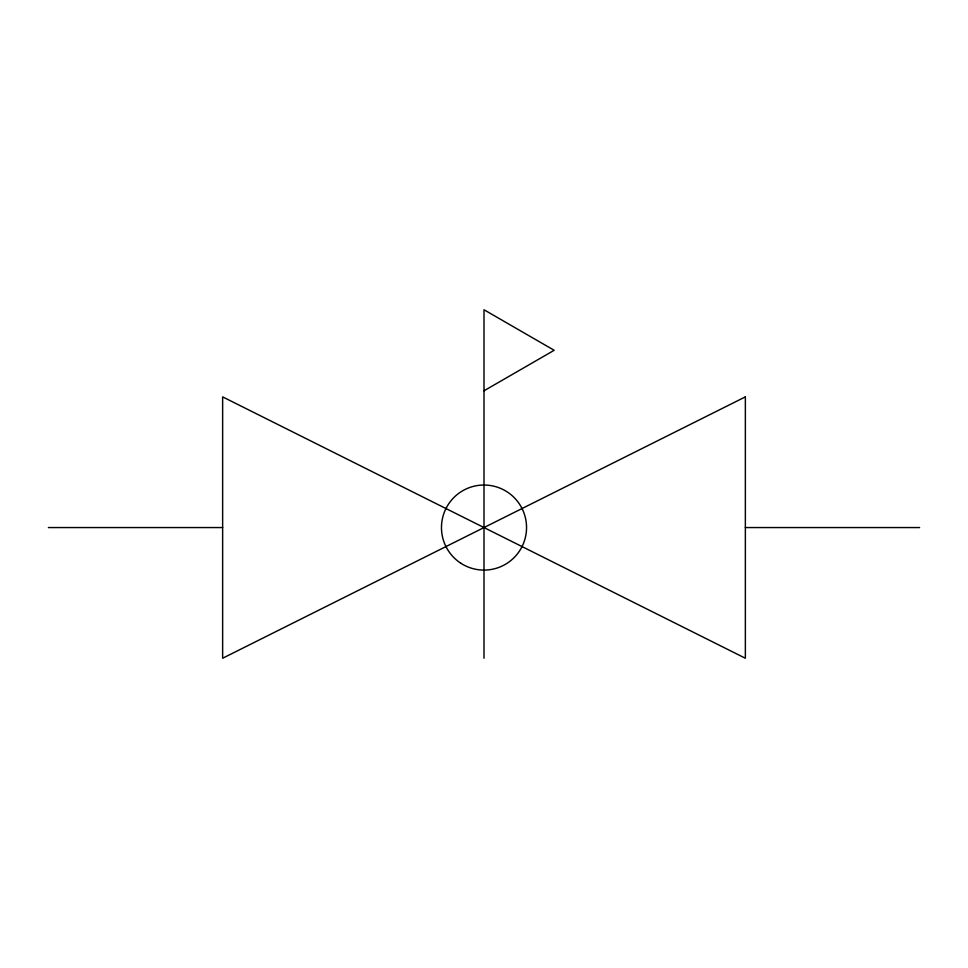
<?xml version="1.0" encoding="UTF-8"?>
<svg xmlns="http://www.w3.org/2000/svg" width="968" height="968" viewBox="0 0 968 968"><rect width="100%" height="100%" fill="white"/><g stroke="black" fill="none" stroke-linecap="round" stroke-linejoin="round"><path stroke-width="1.45" d="M484 390.794L554.18 350.283L484 309.76L484 658.24M48.4 527.56L222.64 527.56M745.36 527.56L919.6 527.56M745.36 396.88L222.64 658.24L222.64 396.88L745.36 658.24L745.36 396.88M460.998 563.34A42.544 42.544 0 0 0 526.495 529.593A42.544 42.544 0 0 0 464.519 489.748A42.544 42.544 0 0 0 460.998 563.34"/></g></svg>
